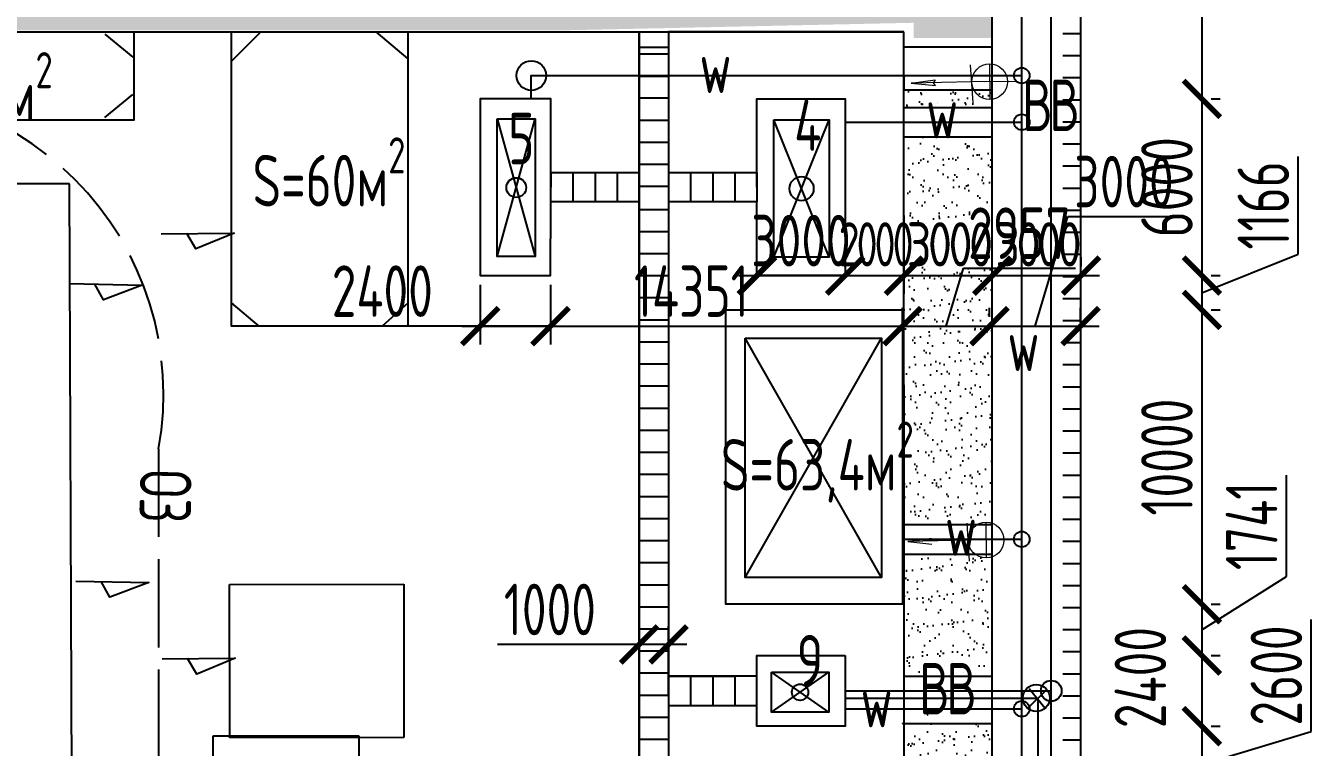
# Paper-space layout 'СГП' of a CAD drawing. Header units: millimetres. Extents: x 1 to 2190, y 0 to 1001.
# Drawn here: x 344.2 to 431.6, y 420.1 to 469.1 of the extents above; entities that cross this region are included whole.
import ezdxf

# ---------------------------------------------------------------- set-up
doc = ezdxf.new("R2010")
doc.units = ezdxf.units.MM
doc.header["$LTSCALE"] = 0.5
doc.linetypes.add('ACAD_ISO02W100', pattern=[15, 12, -3])
doc.layers.add('ЛИНИИ_01', color=7, linetype='Continuous', lineweight=9)
doc.layers.add('ТОНКИЕе', color=7, linetype='Continuous', lineweight=25)
for name, color, linetype in [('построения', 6, 'Continuous'), ('размеры', 7, 'Continuous'), ('тонкие', 7, 'Continuous')]:
    doc.layers.add(name, color=color, linetype=linetype)
doc.styles.add('Наклонный', font='isocpeur.ttf', dxfattribs={"width": 0.7, "height": 3.5})
doc.linetypes.add('486 Границы государственных заповедников', pattern='A,0,3,[11,Russia-GOST_Topo.shx,S=0.05,R=0,X=0,Y=0],3,-2,3,[11,Russia-GOST_Topo.shx,S=0.05,R=180,X=0,Y=0],3,-2', length=16)
doc.dimstyles.new('СТРОИТЕЛЬНЫЙ', dxfattribs={"dimtxt": 3.5, "dimasz": 2.5, "dimexe": 1.25, "dimexo": 0.625, "dimtad": 1, "dimdec": 0, "dimlfac": 500, "dimdsep": 46, "dimtxsty": 'Наклонный', "dimblk1": 'ARCHTICK', "dimblk2": 'ARCHTICK', "dimsah": 1, "dimcen": 0, "dimdle": 1.25, "dimadec": 0, "dimazin": 0, "dimtfac": 0.75, "dimtdec": 0, "dimtmove": 0, "dimatfit": 3, "dimldrblk": 'ARCHTICK', "dimfxl": 1, "dimtolj": 1, "dimtzin": 0, "dimarcsym": 0})
picture_1 = doc.add_image_def('image2.png', size_in_pixel=(508, 491))
picture_2 = doc.add_image_def('image3.png', size_in_pixel=(320, 282))
pattern_1 = [(37.5, (-0.0765, 0.0526), (-0.048001, 1.4682397), [0, -1.15824, 0, -1.2954, 0, -1.23825]), (7.5, (-0.0765, 0.0526), (1.34857, 2.150475), [0, -0.62484, 0, -1.04394, 0, -0.40005]), (327.5, (-1.0138, 0.0526), (2.372977, 0.0043116), [0, -0.381, 0, -1.3716, 0, -1.7907]), (317.5, (-1.0138, 0.0526), (2.2906694, 0.668788), [0, -0.1905, 0, -0.89916, 0, -1.0287])]

# ---------------------------------------------------------------- blocks, each defined once
blk = doc.blocks.new('_ArchTick')
at = {"color": 0, "linetype": 'ByBlock', "const_width": 0.15}
blk.add_lwpolyline([(-0.5, -0.5), (0.5, 0.5)], dxfattribs=at)
blk = doc.blocks.new('*D861')
at = {"layer": 'Defpoints', "color": 0, "transparency": 16777216}
for p in [(403.903, 456.692), (399.903, 452.124), (403.903, 452.124)]:
    blk.add_point(p, dxfattribs=at)
at = {"layer": 'размеры', "color": 0, "lineweight": -2, "transparency": 16777216}
for p, q in [((403.903, 456.067), (403.903, 450.874)), ((399.903, 452.749), (399.903, 453.374)), ((398.653, 452.124), (405.153, 452.124))]:
    blk.add_line(p, q, dxfattribs=at)
at = {"layer": 'размеры', "color": 0, "lineweight": -2, "transparency": 16777216, "xscale": 2.5, "yscale": 2.5, "zscale": 2.5, "rotation": 180}
blk.add_blockref('_ArchTick', (399.903, 452.124), dxfattribs=at)
at = {"layer": 'размеры', "color": 0, "lineweight": -2, "transparency": 16777216, "xscale": 2.5, "yscale": 2.5, "zscale": 2.5}
blk.add_blockref('_ArchTick', (403.903, 452.124), dxfattribs=at)
at = {"layer": 'размеры', "color": 0, "transparency": 16777216, "insert": (401.903, 454.249), "char_height": 3.5, "attachment_point": 5, "style": 'Наклонный'}
blk.add_mtext('\\A1;{\\H0.85714x;\\W0.7;\\T0.75;2000}', dxfattribs=at)
blk = doc.blocks.new('*D862')
at = {"layer": 'Defpoints', "color": 0, "transparency": 16777216}
for p in [(403.903, 456.692), (409.906, 452.124), (409.906, 440.553)]:
    blk.add_point(p, dxfattribs=at)
at = {"layer": 'размеры', "color": 0, "lineweight": -2, "transparency": 16777216}
for p, q in [((403.903, 456.067), (403.903, 450.874)), ((409.906, 441.178), (409.906, 453.374)), ((402.653, 452.124), (411.156, 452.124))]:
    blk.add_line(p, q, dxfattribs=at)
at = {"layer": 'размеры', "color": 0, "lineweight": -2, "transparency": 16777216, "xscale": 2.5, "yscale": 2.5, "zscale": 2.5, "rotation": 180}
blk.add_blockref('_ArchTick', (403.903, 452.124), dxfattribs=at)
at = {"layer": 'размеры', "color": 0, "lineweight": -2, "transparency": 16777216, "xscale": 2.5, "yscale": 2.5, "zscale": 2.5}
blk.add_blockref('_ArchTick', (409.906, 452.124), dxfattribs=at)
at = {"layer": 'размеры', "color": 0, "transparency": 16777216, "insert": (406.905, 454.249), "char_height": 3.5, "attachment_point": 5, "style": 'Наклонный'}
blk.add_mtext('\\A1;{\\H0.85714x;\\W0.8;\\T0.75;3000}', dxfattribs=at)
blk = doc.blocks.new('*D863')
at = {"layer": 'Defpoints', "color": 0, "transparency": 16777216}
for p in [(415.94, 452.124), (415.94, 452.124), (409.906, 440.553)]:
    blk.add_point(p, dxfattribs=at)
at = {"layer": 'размеры', "color": 0, "lineweight": -2, "transparency": 16777216}
for p, q in [((409.906, 441.178), (409.906, 453.374)), ((415.94, 452.749), (415.94, 453.374)), ((408.656, 452.124), (417.19, 452.124))]:
    blk.add_line(p, q, dxfattribs=at)
at = {"layer": 'размеры', "color": 0, "lineweight": -2, "transparency": 16777216, "xscale": 2.5, "yscale": 2.5, "zscale": 2.5, "rotation": 180}
blk.add_blockref('_ArchTick', (409.906, 452.124), dxfattribs=at)
at = {"layer": 'размеры', "color": 0, "lineweight": -2, "transparency": 16777216, "xscale": 2.5, "yscale": 2.5, "zscale": 2.5}
blk.add_blockref('_ArchTick', (415.94, 452.124), dxfattribs=at)
at = {"layer": 'размеры', "color": 0, "transparency": 16777216, "insert": (412.923, 454.249), "char_height": 3.5, "attachment_point": 5, "style": 'Наклонный'}
blk.add_mtext('\\A1;{\\H0.85714x;\\W0.8;\\T0.75;3000}', dxfattribs=at)
blk = doc.blocks.new('*D893')
at = {"layer": 'Defpoints', "color": 0, "transparency": 16777216}
for p in [(424.148, 495.292), (424.148, 464.124), (424.148, 464.124)]:
    blk.add_point(p, dxfattribs=at)
at = {"layer": 'размеры', "color": 0, "lineweight": -2, "transparency": 16777216}
for p, q in [((424.148, 496.542), (424.148, 462.874)), ((424.773, 495.292), (425.398, 495.292)), ((424.773, 464.124), (425.398, 464.124))]:
    blk.add_line(p, q, dxfattribs=at)
at = {"layer": 'размеры', "color": 0, "lineweight": -2, "transparency": 16777216, "xscale": 2.5, "yscale": 2.5, "zscale": 2.5}
for p, rotation in [((424.148, 495.292), 90), ((424.148, 464.124), 270)]:
    blk.add_blockref('_ArchTick', p, dxfattribs=dict(at, rotation=rotation))
at = {"layer": 'размеры', "color": 0, "transparency": 16777216, "insert": (421.773, 479.708), "char_height": 3.5, "attachment_point": 5, "rotation": 90, "style": 'Наклонный'}
blk.add_mtext('\\A1;15584', dxfattribs=at)
blk = doc.blocks.new('*D894')
at = {"layer": 'Defpoints', "color": 0, "transparency": 16777216}
for p in [(424.148, 464.124), (424.148, 452.124), (424.148, 452.124)]:
    blk.add_point(p, dxfattribs=at)
at = {"layer": 'размеры', "color": 0, "lineweight": -2, "transparency": 16777216}
for p, q in [((424.148, 465.374), (424.148, 450.874)), ((424.773, 464.124), (425.398, 464.124)), ((424.773, 452.124), (425.398, 452.124))]:
    blk.add_line(p, q, dxfattribs=at)
at = {"layer": 'размеры', "color": 0, "lineweight": -2, "transparency": 16777216, "xscale": 2.5, "yscale": 2.5, "zscale": 2.5}
for p, rotation in [((424.148, 464.124), 90), ((424.148, 452.124), 270)]:
    blk.add_blockref('_ArchTick', p, dxfattribs=dict(at, rotation=rotation))
at = {"layer": 'размеры', "color": 0, "transparency": 16777216, "insert": (421.773, 458.124), "char_height": 3.5, "attachment_point": 5, "rotation": 90, "style": 'Наклонный'}
blk.add_mtext('\\A1;6000', dxfattribs=at)
blk = doc.blocks.new('*D895')
at = {"layer": 'Defpoints', "color": 0, "transparency": 16777216}
for p in [(424.148, 452.124), (424.148, 449.792), (424.148, 449.792)]:
    blk.add_point(p, dxfattribs=at)
at = {"layer": 'размеры', "color": 0, "lineweight": -2, "transparency": 16777216}
for p, q in [((430.701, 453.575), (430.701, 460.215)), ((424.148, 450.958), (430.701, 453.575)), ((424.148, 453.374), (424.148, 448.542)), ((424.773, 452.124), (425.398, 452.124)), ((424.773, 449.792), (425.398, 449.792))]:
    blk.add_line(p, q, dxfattribs=at)
at = {"layer": 'размеры', "color": 0, "lineweight": -2, "transparency": 16777216, "xscale": 2.5, "yscale": 2.5, "zscale": 2.5}
for p, rotation in [((424.148, 452.124), 90), ((424.148, 449.792), 270)]:
    blk.add_blockref('_ArchTick', p, dxfattribs=dict(at, rotation=rotation))
at = {"layer": 'размеры', "color": 0, "transparency": 16777216, "insert": (428.326, 456.895), "char_height": 3.5, "attachment_point": 5, "rotation": 90, "style": 'Наклонный'}
blk.add_mtext('\\A1;1166', dxfattribs=at)
blk = doc.blocks.new('*D896')
at = {"layer": 'Defpoints', "color": 0, "transparency": 16777216}
for p in [(424.148, 449.792), (424.148, 429.792), (424.148, 429.792)]:
    blk.add_point(p, dxfattribs=at)
at = {"layer": 'размеры', "color": 0, "lineweight": -2, "transparency": 16777216}
for p, q in [((424.148, 451.042), (424.148, 428.542)), ((424.773, 449.792), (425.398, 449.792)), ((424.773, 429.792), (425.398, 429.792))]:
    blk.add_line(p, q, dxfattribs=at)
at = {"layer": 'размеры', "color": 0, "lineweight": -2, "transparency": 16777216, "xscale": 2.5, "yscale": 2.5, "zscale": 2.5}
for p, rotation in [((424.148, 449.792), 90), ((424.148, 429.792), 270)]:
    blk.add_blockref('_ArchTick', p, dxfattribs=dict(at, rotation=rotation))
at = {"layer": 'размеры', "color": 0, "transparency": 16777216, "insert": (421.773, 439.792), "char_height": 3.5, "attachment_point": 5, "rotation": 90, "style": 'Наклонный'}
blk.add_mtext('\\A1;10000', dxfattribs=at)
blk = doc.blocks.new('*D897')
at = {"layer": 'Defpoints', "color": 0, "transparency": 16777216}
for p in [(424.148, 429.792), (424.148, 426.311), (424.148, 426.311)]:
    blk.add_point(p, dxfattribs=at)
at = {"layer": 'размеры', "color": 0, "lineweight": -2, "transparency": 16777216}
for p, q in [((429.901, 431.671), (429.901, 438.556)), ((424.148, 428.051), (429.901, 431.671)), ((424.148, 431.042), (424.148, 425.061)), ((424.773, 429.792), (425.398, 429.792)), ((424.773, 426.311), (425.398, 426.311))]:
    blk.add_line(p, q, dxfattribs=at)
at = {"layer": 'размеры', "color": 0, "lineweight": -2, "transparency": 16777216, "xscale": 2.5, "yscale": 2.5, "zscale": 2.5}
for p, rotation in [((424.148, 429.792), 90), ((424.148, 426.311), 270)]:
    blk.add_blockref('_ArchTick', p, dxfattribs=dict(at, rotation=rotation))
at = {"layer": 'размеры', "color": 0, "transparency": 16777216, "insert": (427.526, 435.114), "char_height": 3.5, "attachment_point": 5, "rotation": 90, "style": 'Наклонный'}
blk.add_mtext('\\A1;1741', dxfattribs=at)
blk = doc.blocks.new('*D898')
at = {"layer": 'Defpoints', "color": 0, "transparency": 16777216}
for p in [(424.148, 426.311), (424.148, 421.511), (424.148, 421.511)]:
    blk.add_point(p, dxfattribs=at)
at = {"layer": 'размеры', "color": 0, "lineweight": -2, "transparency": 16777216}
for p, q in [((424.148, 427.561), (424.148, 420.261)), ((424.773, 426.311), (425.398, 426.311)), ((424.773, 421.511), (425.398, 421.511))]:
    blk.add_line(p, q, dxfattribs=at)
at = {"layer": 'размеры', "color": 0, "lineweight": -2, "transparency": 16777216, "xscale": 2.5, "yscale": 2.5, "zscale": 2.5}
for p, rotation in [((424.148, 426.311), 90), ((424.148, 421.511), 270)]:
    blk.add_blockref('_ArchTick', p, dxfattribs=dict(at, rotation=rotation))
at = {"layer": 'размеры', "color": 0, "transparency": 16777216, "insert": (419.969, 424.812), "char_height": 3.5, "attachment_point": 5, "rotation": 90, "style": 'Наклонный'}
blk.add_mtext('\\A1;2400', dxfattribs=at)
blk = doc.blocks.new('*D899')
at = {"layer": 'Defpoints', "color": 0, "transparency": 16777216}
for p in [(424.148, 421.511), (424.148, 416.311), (424.148, 416.311)]:
    blk.add_point(p, dxfattribs=at)
at = {"layer": 'размеры', "color": 0, "lineweight": -2, "transparency": 16777216}
for p, q in [((431.586, 421.142), (431.586, 428.762)), ((424.148, 422.761), (424.148, 415.061)), ((424.773, 421.511), (425.398, 421.511)), ((424.148, 418.911), (431.586, 421.142)), ((424.773, 416.311), (425.398, 416.311))]:
    blk.add_line(p, q, dxfattribs=at)
at = {"layer": 'размеры', "color": 0, "lineweight": -2, "transparency": 16777216, "xscale": 2.5, "yscale": 2.5, "zscale": 2.5}
for p, rotation in [((424.148, 421.511), 90), ((424.148, 416.311), 270)]:
    blk.add_blockref('_ArchTick', p, dxfattribs=dict(at, rotation=rotation))
at = {"layer": 'размеры', "color": 0, "transparency": 16777216, "insert": (429.211, 424.952), "char_height": 3.5, "attachment_point": 5, "rotation": 90, "style": 'Наклонный'}
blk.add_mtext('\\A1;2600', dxfattribs=at)
blk = doc.blocks.new('*D922')
at = {"layer": 'Defpoints', "color": 0, "transparency": 16777216}
for p in [(424.148, 512.051), (424.156, 382.645), (436.71, 382.645)]:
    blk.add_point(p, dxfattribs=at)
at = {"layer": 'размеры', "color": 0, "lineweight": -2, "transparency": 16777216}
for p, q in [((436.71, 513.301), (436.71, 381.395)), ((424.773, 512.051), (437.96, 512.051)), ((424.781, 382.645), (437.96, 382.645))]:
    blk.add_line(p, q, dxfattribs=at)
at = {"layer": 'размеры', "color": 0, "lineweight": -2, "transparency": 16777216, "xscale": 2.5, "yscale": 2.5, "zscale": 2.5}
for p, rotation in [((436.71, 512.051), 90), ((436.71, 382.645), 270)]:
    blk.add_blockref('_ArchTick', p, dxfattribs=dict(at, rotation=rotation))
at = {"layer": 'размеры', "color": 0, "transparency": 16777216, "insert": (434.335, 447.348), "char_height": 3.5, "attachment_point": 5, "rotation": 90, "style": 'Наклонный'}
blk.add_mtext('\\A1;64703', dxfattribs=at)
blk = doc.blocks.new('*D1056')
at = {"layer": 'Defpoints', "color": 0, "transparency": 16777216}
for p in [(385.903, 427.064), (385.903, 422.874), (387.903, 422.911)]:
    blk.add_point(p, dxfattribs=at)
at = {"layer": 'размеры', "color": 0, "lineweight": -2, "transparency": 16777216}
for p, q in [((385.903, 423.499), (385.903, 428.314)), ((387.903, 423.536), (387.903, 428.314)), ((385.903, 427.064), (376.273, 427.064)), ((389.153, 427.064), (385.903, 427.064))]:
    blk.add_line(p, q, dxfattribs=at)
at = {"layer": 'размеры', "color": 0, "lineweight": -2, "transparency": 16777216, "xscale": 2.5, "yscale": 2.5, "zscale": 2.5, "rotation": 180}
blk.add_blockref('_ArchTick', (385.903, 427.064), dxfattribs=at)
at = {"layer": 'размеры', "color": 0, "lineweight": -2, "transparency": 16777216, "xscale": 2.5, "yscale": 2.5, "zscale": 2.5}
blk.add_blockref('_ArchTick', (387.903, 427.064), dxfattribs=at)
at = {"layer": 'размеры', "color": 0, "transparency": 16777216, "insert": (379.838, 429.439), "char_height": 3.5, "attachment_point": 5, "style": 'Наклонный'}
blk.add_mtext('\\A1;1000', dxfattribs=at)
blk = doc.blocks.new('*D1078')
at = {"layer": 'Defpoints', "color": 0, "transparency": 16777216}
for p in [(375.103, 452.124), (379.877, 452.124), (379.877, 448.692)]:
    blk.add_point(p, dxfattribs=at)
at = {"layer": 'размеры', "color": 0, "lineweight": -2, "transparency": 16777216}
for p, q in [((375.103, 451.499), (375.103, 447.442)), ((379.877, 451.499), (379.877, 447.442)), ((375.103, 448.692), (364.517, 448.692)), ((379.877, 448.692), (373.853, 448.692))]:
    blk.add_line(p, q, dxfattribs=at)
at = {"layer": 'размеры', "color": 0, "lineweight": -2, "transparency": 16777216, "xscale": 2.5, "yscale": 2.5, "zscale": 2.5, "rotation": 180}
blk.add_blockref('_ArchTick', (375.103, 448.692), dxfattribs=at)
at = {"layer": 'размеры', "color": 0, "lineweight": -2, "transparency": 16777216, "xscale": 2.5, "yscale": 2.5, "zscale": 2.5}
blk.add_blockref('_ArchTick', (379.877, 448.692), dxfattribs=at)
at = {"layer": 'размеры', "color": 0, "transparency": 16777216, "insert": (368.449, 451.067), "char_height": 3.5, "attachment_point": 5, "style": 'Наклонный'}
blk.add_mtext('\\A1;2400', dxfattribs=at)
blk = doc.blocks.new('*D1079')
at = {"layer": 'Defpoints', "color": 0, "transparency": 16777216}
for p in [(393.903, 452.124), (399.903, 452.124), (399.903, 452.124)]:
    blk.add_point(p, dxfattribs=at)
at = {"layer": 'размеры', "color": 0, "lineweight": -2, "transparency": 16777216}
for p, q in [((393.903, 452.749), (393.903, 453.374)), ((399.903, 452.749), (399.903, 453.374)), ((392.653, 452.124), (401.153, 452.124))]:
    blk.add_line(p, q, dxfattribs=at)
at = {"layer": 'размеры', "color": 0, "lineweight": -2, "transparency": 16777216, "xscale": 2.5, "yscale": 2.5, "zscale": 2.5, "rotation": 180}
blk.add_blockref('_ArchTick', (393.903, 452.124), dxfattribs=at)
at = {"layer": 'размеры', "color": 0, "lineweight": -2, "transparency": 16777216, "xscale": 2.5, "yscale": 2.5, "zscale": 2.5}
blk.add_blockref('_ArchTick', (399.903, 452.124), dxfattribs=at)
at = {"layer": 'размеры', "color": 0, "transparency": 16777216, "insert": (396.903, 454.499), "char_height": 3.5, "attachment_point": 5, "style": 'Наклонный'}
blk.add_mtext('\\A1;3000', dxfattribs=at)
blk = doc.blocks.new('*D1091')
at = {"layer": 'Defpoints', "color": 0, "transparency": 16777216}
for p in [(375.103, 452.124), (403.804, 448.692), (403.804, 447.869)]:
    blk.add_point(p, dxfattribs=at)
at = {"layer": 'размеры', "color": 0, "lineweight": -2, "transparency": 16777216}
for p, q in [((375.103, 451.499), (375.103, 447.442)), ((403.804, 448.494), (403.804, 449.942)), ((373.853, 448.692), (405.054, 448.692))]:
    blk.add_line(p, q, dxfattribs=at)
at = {"layer": 'размеры', "color": 0, "lineweight": -2, "transparency": 16777216, "xscale": 2.5, "yscale": 2.5, "zscale": 2.5, "rotation": 180}
blk.add_blockref('_ArchTick', (375.103, 448.692), dxfattribs=at)
at = {"layer": 'размеры', "color": 0, "lineweight": -2, "transparency": 16777216, "xscale": 2.5, "yscale": 2.5, "zscale": 2.5}
blk.add_blockref('_ArchTick', (403.804, 448.692), dxfattribs=at)
at = {"layer": 'размеры', "color": 0, "transparency": 16777216, "insert": (389.453, 451.067), "char_height": 3.5, "attachment_point": 5, "style": 'Наклонный'}
blk.add_mtext('\\A1;14351', dxfattribs=at)
blk = doc.blocks.new('*D1092')
at = {"layer": 'Defpoints', "color": 0, "transparency": 16777216}
for p in [(409.717, 448.692), (409.717, 448.692), (403.804, 447.869)]:
    blk.add_point(p, dxfattribs=at)
at = {"layer": 'размеры', "color": 0, "lineweight": -2, "transparency": 16777216}
for p, q in [((406.761, 448.692), (407.942, 452.63)), ((407.942, 452.63), (415.562, 452.63)), ((403.804, 448.494), (403.804, 449.942)), ((409.717, 449.317), (409.717, 449.942)), ((402.554, 448.692), (410.967, 448.692))]:
    blk.add_line(p, q, dxfattribs=at)
at = {"layer": 'размеры', "color": 0, "lineweight": -2, "transparency": 16777216, "xscale": 2.5, "yscale": 2.5, "zscale": 2.5, "rotation": 180}
blk.add_blockref('_ArchTick', (403.804, 448.692), dxfattribs=at)
at = {"layer": 'размеры', "color": 0, "lineweight": -2, "transparency": 16777216, "xscale": 2.5, "yscale": 2.5, "zscale": 2.5}
blk.add_blockref('_ArchTick', (409.717, 448.692), dxfattribs=at)
at = {"layer": 'размеры', "color": 0, "transparency": 16777216, "insert": (411.752, 455.005), "char_height": 3.5, "attachment_point": 5, "style": 'Наклонный'}
blk.add_mtext('\\A1;2957', dxfattribs=at)
blk = doc.blocks.new('*D1093')
at = {"layer": 'Defpoints', "color": 0, "transparency": 16777216}
for p in [(409.717, 448.692), (415.906, 448.692), (415.906, 448.301)]:
    blk.add_point(p, dxfattribs=at)
at = {"layer": 'размеры', "color": 0, "lineweight": -2, "transparency": 16777216}
for p, q in [((412.812, 448.692), (415.043, 456.13)), ((415.043, 456.13), (422.663, 456.13)), ((409.717, 449.317), (409.717, 449.942)), ((415.906, 448.926), (415.906, 449.942)), ((408.467, 448.692), (417.156, 448.692))]:
    blk.add_line(p, q, dxfattribs=at)
at = {"layer": 'размеры', "color": 0, "lineweight": -2, "transparency": 16777216, "xscale": 2.5, "yscale": 2.5, "zscale": 2.5, "rotation": 180}
blk.add_blockref('_ArchTick', (409.717, 448.692), dxfattribs=at)
at = {"layer": 'размеры', "color": 0, "lineweight": -2, "transparency": 16777216, "xscale": 2.5, "yscale": 2.5, "zscale": 2.5}
blk.add_blockref('_ArchTick', (415.906, 448.692), dxfattribs=at)
at = {"layer": 'размеры', "color": 0, "transparency": 16777216, "insert": (418.853, 458.505), "char_height": 3.5, "attachment_point": 5, "style": 'Наклонный'}
blk.add_mtext('\\A1;3000', dxfattribs=at)

psp = doc.layouts.new('СГП')

# ---------------------------------------------------------------- hatches: boundary and pattern name
at = {"layer": 'тонкие', "transparency": 33554687}
h = psp.add_hatch(dxfattribs=at)
h.set_pattern_fill('AR-SAND', scale=0.03)
h.set_pattern_definition([(37.5, (0.5875, 0.6611), (-0.048001, 1.4682397), [0, -1.15824, 0, -1.2954, 0, -1.23825]), (7.5, (0.5875, 0.6611), (1.34857, 2.1504753), [0, -0.62484, 0, -1.04394, 0, -0.40005]), (327.5, (-0.3498, 0.6611), (2.372977, 0.0043116), [0, -0.381, 0, -1.3716, 0, -1.7907]), (317.5, (-0.3498, 0.6611), (2.2906694, 0.668788), [0, -0.1905, 0, -0.89916, 0, -1.0287])])
edge = h.paths.add_edge_path()
edge.add_line((409.8161, 506.8983), (403.406, 506.8983))
edge.add_line((403.406, 506.8983), (403.5395, 499.2975))
edge.add_arc((381.2285, 497.9471), 22.3518, -69.694251, 3.463605, ccw=False)
edge.add_arc((388.5556, 477.2975), 0.5316, 257.918907, 323.918567, ccw=False)
edge.add_arc((379.9892, 493.3893), 18.6396, 270.483074, 296.975584, ccw=False)
edge.add_line((380.1464, 474.7503), (325.8258, 474.7503))
edge.add_line((325.8258, 474.7503), (325.8258, 468.7575))
edge.add_line((325.8258, 468.7575), (337.3302, 468.7575))
edge.add_line((337.3302, 468.7575), (337.3302, 469.966))
edge.add_line((337.3302, 469.966), (337.5982, 468.7833))
edge.add_line((337.5982, 468.7833), (380.5668, 468.7833))
edge.add_line((380.5668, 468.7833), (404.5668, 469.301))
edge.add_line((404.5668, 469.301), (404.5668, 468.2711))
edge.add_line((404.5668, 468.2711), (409.8161, 468.2711))
edge.add_line((409.8161, 468.2711), (409.8161, 506.8983))
h.paths.add_polyline_path([(395.1913, 469.3973), (400.49, 469.3973)], flags=16)
h = psp.add_hatch(dxfattribs=at)
h.set_pattern_fill('AR-SAND', scale=0.03)
h.set_pattern_definition(pattern_1)
h.paths.add_polyline_path([(409.9063, 463.5495), (409.9063, 464.7367), (403.9028, 464.7367), (403.9028, 463.5495)])
h = psp.add_hatch(dxfattribs=at)
h.set_pattern_fill('AR-SAND', scale=0.03)
h.set_pattern_definition(pattern_1)
h.paths.add_polyline_path([(403.9028, 461.5495), (403.9028, 460.5495), (403.9028, 457.2278), (409.9063, 457.2278), (409.9063, 461.5495)])
h = psp.add_hatch(dxfattribs=at)
h.set_pattern_fill('AR-SAND', scale=0.03)
h.set_pattern_definition(pattern_1)
h.paths.add_polyline_path([(403.9028, 444.6925), (403.9028, 438.7991), (409.9063, 438.7991), (409.9063, 457.1242), (403.9028, 457.1242)])
h = psp.add_hatch(dxfattribs=at)
h.set_pattern_fill('AR-SAND', scale=0.03)
h.set_pattern_definition([(37.5, (-0.1773, 0.0526), (-0.048001, 1.4682397), [0, -1.15824, 0, -1.2954, 0, -1.23825]), (7.5, (-0.1773, 0.0526), (1.34857, 2.150475), [0, -0.62484, 0, -1.04394, 0, -0.40005]), (327.5, (-1.1146, 0.0526), (2.372977, 0.0043116), [0, -0.381, 0, -1.3716, 0, -1.7907]), (317.5, (-1.1146, 0.0526), (2.2906694, 0.668788), [0, -0.1905, 0, -0.89916, 0, -1.0287])])
h.paths.add_polyline_path([(409.8055, 438.7918), (403.802, 438.7918), (403.8041, 435.2062), (409.8076, 435.2062)])
h = psp.add_hatch(dxfattribs=at)
h.set_pattern_fill('AR-SAND', scale=0.03)
h.set_pattern_definition(pattern_1)
h.paths.add_polyline_path([(409.9063, 433.2062), (403.9028, 433.2062), (403.9028, 424.9106), (409.9063, 424.9106)])
h = psp.add_hatch(dxfattribs=at)
h.set_pattern_fill('AR-SAND', scale=0.03)
h.set_pattern_definition(pattern_1)
h.paths.add_polyline_path([(403.9028, 421.6899), (403.9028, 415.6242), (409.9063, 415.6242), (409.9063, 421.6899)])

# ---------------------------------------------------------------- linework, layer by layer
at = {"layer": 'ЛИНИИ_01', "lineweight": 20}
for p, q in [((409.71, 466.5136), (409.7373, 464.0851)), ((404.3952, 465.1939), (406.0248, 465.4294)), ((408.5093, 465.2857), (404.3952, 465.1939)), ((404.3952, 465.1939), (406.0337, 465.0313)), ((406.0337, 465.0313), (405.8805, 465.2487)), ((406.0248, 465.4294), (405.8814, 465.2054)), ((410.9379, 465.313), (408.5093, 465.2857)), ((411.4898, 465.3192), (409.3457, 465.2951)), ((409.4685, 435.3671), (409.4958, 432.9385)), ((404.1537, 434.0473), (405.7833, 434.2828)), ((408.2679, 434.1391), (404.1537, 434.0473)), ((404.1537, 434.0473), (405.7922, 433.8848)), ((410.6965, 434.1664), (408.2679, 434.1391)), ((411.2484, 434.1726), (409.1043, 434.1485)), ((405.5359, 422.2375), (405.3827, 422.4548)), ((405.527, 422.6355), (405.3837, 422.4115))]:
    psp.add_line(p, q, dxfattribs=at)
for centre in [(409.7236, 465.2994), (409.4822, 434.1528)]:
    psp.add_circle(centre, 1.2144, dxfattribs=at)
at = {"layer": 'размеры', "lineweight": 20}
for p, q in [((408.4039, 466.4493), (408.583, 463.8655)), ((408.1624, 435.3027), (408.3415, 432.7189))]:
    psp.add_line(p, q, dxfattribs=at)
at = {"layer": 'ТОНКИЕе'}
for p, q in [((385.9028, 370.1618), (385.9028, 468.6925)), ((403.9028, 468.6925), (387.9028, 468.6925)), ((387.9028, 468.6925), (387.9028, 368.1618))]:
    psp.add_line(p, q, dxfattribs=at)
at = {"layer": 'ТОНКИЕе', "color": 153, "linetype": '486 Границы государственных заповедников'}
for p, q in [((347.1973, 458.3631), (281.1973, 458.3631)), ((347.8581, 288.3569), (347.1973, 458.3631))]:
    psp.add_line(p, q, dxfattribs=at)
at = {"layer": 'ТОНКИЕе', "color": 237, "linetype": 'ACAD_ISO02W100', "true_color": 0x8a2466}
psp.add_line((353.2446, 440.3631), (353.2446, 310.5907), dxfattribs=at)
at = {"layer": 'ТОНКИЕе'}
for points in [[(409.9063, 363.0441), (409.9063, 518.0621)], [(415.9063, 512.0508), (415.9063, 512.0508), (415.9063, 382.6455), (415.9063, 382.6455), (474.372, 382.6455)], [(415.9063, 470.0508), (415.9063, 468.5508), (414.7063, 468.5508)], [(351.5553, 468.6925), (351.5553, 462.6925), (331.5553, 462.6925), (331.5553, 468.6925)], [(370.1878, 468.6925), (370.1878, 448.6925), (358.1878, 448.6925), (358.1878, 468.6925)], [(358.1878, 466.6872), (360.1951, 468.6925)], [(368.0081, 468.6925), (370.1878, 466.848)], [(379.9028, 468.6925), (403.9028, 468.6925)], [(385.9028, 468.6925), (385.9028, 467.1925), (387.8408, 467.1925)], [(385.9028, 468.6925), (385.9028, 467.6413), (387.8408, 467.6413)], [(403.9028, 468.6925), (399.9028, 468.6925)], [(403.9028, 444.6925), (403.9028, 468.6925)], [(349.595, 468.5261), (351.4839, 466.9536)], [(415.9063, 468.5508), (415.9063, 467.0508), (414.7063, 467.0508)], [(385.9028, 467.1925), (385.9028, 465.6925), (387.8408, 465.6925)], [(403.9028, 467.6626), (409.9063, 467.6626)], [(415.9063, 467.0508), (415.9063, 465.5508), (414.7063, 465.5508)], [(385.9028, 466.6626), (385.9028, 465.6626), (387.9028, 465.6626)], [(385.9028, 465.6925), (385.9028, 464.1925), (387.8408, 464.1925)], [(403.9028, 465.6626), (403.9028, 464.7367), (409.9063, 464.7367)], [(415.9063, 465.5508), (415.9063, 464.0508), (414.7063, 464.0508)], [(349.595, 462.8588), (351.4839, 464.4313)], [(379.9028, 457.1242), (379.9028, 459.1242), (379.9028, 458.1242), (379.9028, 464.1242), (375.1028, 464.1242), (375.1028, 452.1242), (379.8766, 452.1242), (379.9028, 457.1242)], [(385.9028, 464.1925), (385.9028, 462.6925), (387.8408, 462.6925)], [(393.9028, 458.1242), (393.9028, 464.1242), (399.9028, 464.1242), (399.9028, 452.1242), (393.9028, 452.1242), (393.9028, 457.1242)], [(403.9028, 462.5495), (403.9028, 463.5495), (409.9063, 463.5495)], [(415.9063, 464.0508), (415.9063, 462.5508), (414.7063, 462.5508)], [(376.2612, 453.4283), (378.8457, 462.7807)], [(376.2612, 462.7807), (378.8457, 453.4283)], [(385.9028, 462.6925), (385.9028, 461.1925), (387.8408, 461.1925)], [(395.064, 453.3694), (398.8169, 462.6989)], [(398.8169, 453.3694), (395.064, 462.6989)], [(415.9063, 462.5508), (415.9063, 461.0508), (414.7063, 461.0508)], [(385.9028, 461.1925), (385.9028, 459.6925), (387.8408, 459.6925)], [(403.9028, 460.5495), (403.9028, 461.5495), (409.9063, 461.5495)], [(415.9063, 461.0508), (415.9063, 459.5508), (414.7063, 459.5508)], [(379.9028, 459.1242), (385.9028, 459.1242), (385.9028, 457.1242), (379.9028, 457.1242)], [(379.9028, 459.1242), (381.4028, 459.1242), (381.4028, 457.1242)], [(381.4028, 459.1242), (382.9028, 459.1242), (382.9028, 457.1242)], [(382.9028, 459.1242), (384.4028, 459.1242), (384.4028, 457.1242)], [(385.9028, 459.6925), (385.9028, 458.1925), (387.8408, 458.1925)], [(387.9028, 459.1242), (393.9028, 459.1242), (393.9028, 457.1242), (387.9028, 457.1242)], [(387.9028, 459.1242), (389.4028, 459.1242), (389.4028, 457.1242)], [(389.4028, 459.1242), (390.9028, 459.1242), (390.9028, 457.1242)], [(390.9028, 459.1242), (392.4028, 459.1242), (392.4028, 457.1242)], [(415.9063, 459.5508), (415.9063, 458.0508), (414.7063, 458.0508)], [(385.9028, 458.1242), (385.9028, 456.6242), (387.8408, 456.6242)], [(415.9063, 458.0508), (415.9063, 456.5508), (414.7063, 456.5508)], [(385.9028, 456.6242), (385.9028, 455.1242), (387.8408, 455.1242)], [(415.9063, 456.5508), (415.9063, 455.0508), (414.7063, 455.0508)], [(385.9028, 455.1242), (385.9028, 453.6242), (387.8408, 453.6242)], [(415.9063, 455.0508), (415.9063, 453.5508), (414.7063, 453.5508)], [(385.9028, 453.6242), (385.9028, 452.1242), (387.8408, 452.1242)], [(415.9063, 453.5508), (415.9063, 452.0508), (414.7063, 452.0508)], [(385.9028, 452.1242), (385.9028, 450.6242), (387.8408, 450.6242)], [(415.9063, 452.0508), (415.9063, 450.5508), (414.7063, 450.5508)], [(385.9028, 450.6242), (385.9028, 449.1242), (387.8408, 449.1242)], [(415.9063, 450.5508), (415.9063, 449.0508), (414.7063, 449.0508)], [(360.0767, 448.6925), (358.1878, 450.265)], [(370.1878, 450.2583), (368.4495, 448.6925)], [(403.8041, 449.7918), (403.8041, 429.7918), (391.8041, 429.7918), (391.8041, 449.7918)], [(391.8041, 449.7918), (403.8041, 449.7918), (403.8041, 442.2782)], [(385.9028, 449.1242), (385.9028, 447.6242), (387.8408, 447.6242)], [(415.9063, 449.0508), (415.9063, 447.5508), (414.7063, 447.5508)], [(387.9028, 448.4272), (387.9028, 422.9106), (393.9028, 422.9106), (393.9028, 424.9106), (387.9028, 424.9106)], [(393.101, 431.6211), (402.3696, 447.8688)], [(402.3696, 431.6211), (393.101, 447.8688)], [(385.9028, 447.6242), (385.9028, 446.1242), (387.8408, 446.1242)], [(415.9063, 447.5508), (415.9063, 446.0508), (414.7063, 446.0508)], [(385.9028, 446.1242), (385.9028, 444.6242), (387.8408, 444.6242)], [(415.9063, 446.0508), (415.9063, 444.5508), (414.7063, 444.5508)], [(385.9028, 444.6242), (385.9028, 443.1242), (387.8408, 443.1242)], [(403.9028, 444.6925), (403.9028, 362.586)], [(415.9063, 444.5508), (415.9063, 443.0508), (414.7063, 443.0508)], [(385.9028, 443.1242), (385.9028, 441.6242), (387.8408, 441.6242)], [(415.9063, 443.0508), (415.9063, 441.5508), (414.7063, 441.5508)], [(385.9028, 441.6242), (385.9028, 440.1242), (387.8408, 440.1242)], [(415.9063, 441.5508), (415.9063, 440.0508), (414.7063, 440.0508)], [(385.9028, 440.1242), (385.9028, 438.6242), (387.8408, 438.6242)], [(415.9063, 440.0508), (415.9063, 438.5508), (414.7063, 438.5508)], [(385.9028, 438.6242), (385.9028, 437.1242), (387.8408, 437.1242)], [(387.9028, 438.4272), (387.9028, 412.9106), (393.9028, 412.9106), (393.9028, 414.9106), (387.9028, 414.9106)], [(415.9063, 438.5508), (415.9063, 437.0508), (414.7063, 437.0508)], [(385.9028, 437.1242), (385.9028, 435.6242), (387.8408, 435.6242)], [(415.9063, 437.0508), (415.9063, 435.5508), (414.7063, 435.5508)], [(385.9028, 435.6242), (385.9028, 434.1242), (387.8408, 434.1242)], [(415.9063, 435.5508), (415.9063, 434.0508), (414.7063, 434.0508)], [(403.8041, 435.2062), (409.8076, 435.2062)], [(385.9028, 434.1242), (385.9028, 432.6242), (387.8408, 432.6242)], [(415.9063, 434.0508), (415.9063, 432.5508), (414.7063, 432.5508)], [(403.8041, 433.2062), (403.8041, 433.2062), (409.9063, 433.2062)], [(385.9028, 432.6242), (385.9028, 431.1242), (387.8408, 431.1242)], [(415.9063, 432.5508), (415.9063, 431.0508), (414.7063, 431.0508)], [(385.9028, 431.1242), (385.9028, 429.6242), (387.8408, 429.6242)], [(415.9063, 431.0508), (415.9063, 429.5508), (414.7063, 429.5508)], [(385.9028, 429.6242), (385.9028, 428.1242), (387.8408, 428.1242)], [(415.9063, 429.5508), (415.9063, 428.0508), (414.7063, 428.0508)], [(385.9028, 428.1242), (385.9028, 426.6242), (387.8408, 426.6242)], [(387.9028, 428.4272), (387.9028, 402.9106), (393.9028, 402.9106), (393.9028, 404.9106), (387.9028, 404.9106)], [(415.9063, 428.0508), (415.9063, 426.5508), (414.7063, 426.5508)], [(385.9028, 426.6242), (385.9028, 425.1242), (387.8408, 425.1242)], [(399.9028, 426.3106), (399.9028, 421.5106), (393.9028, 421.5106), (393.9028, 426.3106), (399.9028, 426.3106)], [(415.9063, 426.5508), (415.9063, 425.0508), (414.7063, 425.0508)], [(385.9028, 425.1242), (385.9028, 423.6242), (387.8408, 423.6242)], [(394.8934, 422.4584), (398.7835, 425.1706)], [(398.7835, 422.4584), (394.8934, 425.1706)], [(415.9063, 425.0508), (415.9063, 423.5508), (414.7063, 423.5508)], [(387.9028, 424.9106), (389.4028, 424.9106), (389.4028, 422.9106)], [(389.4028, 424.9106), (390.9028, 424.9106), (390.9028, 422.9106)], [(390.9028, 424.9106), (392.4028, 424.9106), (392.4028, 422.9106)], [(403.9028, 424.9106), (409.9063, 424.9106)], [(385.9028, 423.6242), (385.9028, 422.1242), (387.8408, 422.1242)], [(415.9063, 423.5508), (415.9063, 422.0508), (414.7063, 422.0508)], [(385.9028, 422.1242), (385.9028, 420.6242), (387.8408, 420.6242)], [(403.8041, 421.6899), (403.8041, 421.6899), (409.9063, 421.6899)], [(415.9063, 422.0508), (415.9063, 420.5508), (414.7063, 420.5508)], [(385.9028, 420.6242), (385.9028, 419.1242), (387.8408, 419.1242)], [(415.9063, 420.5508), (415.9063, 419.0508), (414.7063, 419.0508)]]:
    psp.add_lwpolyline(points, dxfattribs=at)
at = {"layer": 'ТОНКИЕе', "color": 4}
for points in [[(474.1916, 349.8698), (474.1916, 349.8698), (474.2251, 380.6455), (474.2251, 380.6455), (415.9063, 380.6455), (413.9063, 380.6455), (413.9063, 510.0508), (413.9063, 510.0508), (385.6976, 510.0508), (385.6976, 510.0508), (385.6976, 480.689), (385.6976, 478.689), (236.4316, 478.689), (236.4316, 478.689), (236.4316, 84.6529), (236.4316, 84.6529), (508.2089, 84.6529)], [(399.9028, 423.9106), (413.9063, 423.9106)]]:
    psp.add_lwpolyline(points, dxfattribs=at)
at = {"layer": 'ТОНКИЕе', "color": 2, "true_color": 0xffff00}
for points in [[(471.4152, 378.6455), (471.4152, 378.6455), (471.4152, 378.6455), (471.4152, 378.6455), (471.4152, 378.6455), (471.4152, 378.6455), (471.4152, 378.6455), (413.9063, 378.6455), (411.9063, 378.6455), (411.9063, 508.0508), (411.9063, 508.0508), (387.8916, 508.0508), (387.8916, 508.0508), (387.8916, 478.689), (387.8916, 476.689), (238.4316, 476.689), (238.4316, 476.689), (238.4316, 86.6529), (238.4316, 86.6529), (238.4316, 86.6529), (238.4316, 86.6529), (517.4839, 86.6529), (517.4839, 86.6529), (517.4839, 86.6529)], [(378.575, 464.1242), (378.575, 465.7125), (411.9063, 465.7125)], [(399.9028, 462.5495), (411.9063, 462.5495)], [(403.8041, 434.2062), (411.9063, 434.2062)], [(399.9028, 422.6899), (411.9063, 422.6899)]]:
    psp.add_lwpolyline(points, dxfattribs=at)
at = {"layer": 'ТОНКИЕе'}
psp.add_lwpolyline([(246.4316, 444.689), (246.4316, 444.689, -0.4020332), (270.8521, 468.6925), (379.9028, 468.6925)], format="xyb", dxfattribs=at)
for points in [[(376.2612, 462.7807), (378.8457, 462.7807), (378.8457, 453.4283), (376.2612, 453.4283)], [(395.064, 462.6989), (398.8169, 462.6989), (398.8169, 453.3694), (395.064, 453.3694)], [(393.101, 447.8688), (402.3696, 447.8688), (402.3696, 431.6211), (393.101, 431.6211)], [(394.8934, 425.1706), (398.7835, 425.1706), (398.7835, 422.4584), (394.8934, 422.4584)]]:
    psp.add_lwpolyline(points, close=True, dxfattribs=at)
at = {"layer": 'ТОНКИЕе', "color": 237, "true_color": 0x8a2466}
for points in [[(353.4273, 454.9709), (358.3894, 455.0014), (355.7789, 453.9306), (355.1606, 454.9815)], [(353.4806, 426.0899), (358.4428, 426.1204), (355.8322, 425.0497), (355.214, 426.1006)]]:
    psp.add_lwpolyline(points, dxfattribs=at)
at = {"layer": 'ТОНКИЕе', "color": 153}
for points in [[(347.1671, 451.5763), (352.1285, 451.4844), (349.4923, 450.4784), (348.9002, 451.5442)], [(347.6126, 431.3657), (352.574, 431.2737), (349.9378, 430.2677), (349.3457, 431.3335)]]:
    psp.add_lwpolyline(points, dxfattribs=at)
at = {"layer": 'ТОНКИЕе', "color": 20, "true_color": 0xfa4205}
for points in [[(412.4185, 424.07), (413.5005, 422.7351)], [(399.9643, 423.4113), (412.9881, 423.4113), (412.9881, 414.6592), (412.9881, 404.2054), (399.96, 404.2054)], [(412.3348, 422.753), (413.6237, 424.0209)]]:
    psp.add_lwpolyline(points, dxfattribs=at)
at = {"layer": 'ТОНКИЕе', "color": 2, "true_color": 0xffff00}
for centre, radius in [((378.575, 465.7125), 1.0062), ((411.9063, 465.7125), 0.5316), ((411.9063, 462.5495), 0.5316), ((411.9063, 434.2062), 0.5316), ((411.9063, 422.6899), 0.5316)]:
    psp.add_circle(centre, radius, dxfattribs=at)
at = {"layer": 'ТОНКИЕе'}
for centre, radius in [((377.5534, 458.1045), 0.6699), ((396.9404, 458.0342), 0.8215), ((396.8385, 423.8145), 0.5516)]:
    psp.add_circle(centre, radius, dxfattribs=at)
at = {"layer": 'ТОНКИЕе', "color": 20, "true_color": 0xfa4205}
psp.add_circle((412.8916, 423.4199), 0.9153, dxfattribs=at)
at = {"layer": 'ТОНКИЕе', "color": 4}
psp.add_circle((413.9063, 423.9106), 0.7045, dxfattribs=at)
at = {"layer": 'ТОНКИЕе', "color": 237, "linetype": 'ACAD_ISO02W100', "true_color": 0x8a2466}
psp.add_arc((332.9606, 444.0791), 20.6216, 349.618682, 100.381318, dxfattribs=at)

# ---------------------------------------------------------------- texts
at = {"layer": 'ТОНКИЕе', "char_height": 3.5, "attachment_point": 1, "style": 'Наклонный'}
for s, width, insert in [('\\A1;S=30м{\\H0.7x;\\S2^ ;}', 1.573889, (335.7136, 467.3073)), ('4', 2.37788, (396.439, 464.096)), ('5', 2.37788, (377.0019, 463.1867)), ('\\A1;S=60м{\\H0.7x;\\S2^ ;}', 1.573889, (359.6324, 461.5146)), ('\\A1;S=63,4м{\\H0.7x;\\S2^ ;}', 1.573889, (391.4584, 442.2087)), ('9', 2.37788, (396.61, 427.7077))]:
    psp.add_mtext_dynamic_manual_height_columns(s, width=width, gutter_width=35, heights=[0], dxfattribs=dict(at, insert=insert))
at = {"layer": 'ТОНКИЕе', "color": 2, "char_height": 3.5, "attachment_point": 1, "style": 'Наклонный'}
for insert in [(389.9923, 468.0316), (405.398, 464.9535), (410.9228, 449.1384), (406.6773, 436.5848), (400.9445, 424.9376)]:
    psp.add_mtext_dynamic_manual_height_columns('\\A1;{\\T0.9;w}', width=21.521296, gutter_width=35, heights=[0], dxfattribs=dict(at, insert=insert))
at = {"layer": 'ТОНКИЕе', "color": 4, "char_height": 3.5, "attachment_point": 1, "style": 'Наклонный'}
for insert in [(411.9324, 465.4432), (404.9303, 425.8042)]:
    psp.add_mtext_dynamic_manual_height_columns('\\A1;{\\T0.9;ВВ}', width=21.521296, gutter_width=35, heights=[0], dxfattribs=dict(at, insert=insert))
at = {"layer": 'ТОНКИЕе', "color": 237, "true_color": 0x8a2466, "insert": (355.4894, 438.9025), "char_height": 3.5, "attachment_point": 1, "rotation": 268.794052, "style": 'Наклонный'}
psp.add_mtext_dynamic_manual_height_columns('ОЗ', width=2.290266, gutter_width=35, heights=[0], dxfattribs=at)

# ---------------------------------------------------------------- dimensions: what is measured, and where the dimension line sits
at = {"layer": 'размеры'}
dim = psp.add_linear_dim(base=(436.7095, 382.6455), p1=(424.1481, 512.0508), p2=(424.1563, 382.6455), angle=90, dimstyle='СТРОИТЕЛЬНЫЙ', dxfattribs=at)
dim.commit()
dim.dimension.update_dxf_attribs({"geometry": '*D922', "text_midpoint": (434.3345, 447.3481)})
for base, p1, p2, picture, middle in [((424.1481, 464.1242), (424.1481, 495.2917), (424.1481, 464.1242), '*D893', (421.7731, 479.7079)), ((424.1481, 452.1242), (424.1481, 464.1242), (424.1481, 452.1242), '*D894', (421.7731, 458.1242)), ((424.1481, 429.7918), (424.1481, 449.7918), (424.1481, 429.7918), '*D896', (421.7731, 439.7918)), ((424.1481, 416.3106), (424.1481, 421.5106), (424.1481, 416.3106), '*D899', (429.2106, 421.7669))]:
    dim = psp.add_linear_dim(base=base, p1=p1, p2=p2, angle=90, dimstyle='СТРОИТЕЛЬНЫЙ', override={"dimtmove": 1}, dxfattribs=at)
    dim.commit()
    dim.dimension.update_dxf_attribs({"geometry": picture, "text_midpoint": middle})
for base, p1, p2, picture, middle in [((424.1481, 449.7918), (424.1481, 452.1242), (424.1481, 449.7918), '*D895', (430.7014, 454.2002)), ((424.1481, 426.3106), (424.1481, 429.7918), (424.1481, 426.3106), '*D897', (429.9012, 432.2963)), ((424.1481, 421.5106), (424.1481, 426.3106), (424.1481, 421.5106), '*D898', (422.3437, 424.8125))]:
    dim = psp.add_linear_dim(base=base, p1=p1, p2=p2, angle=90, dimstyle='СТРОИТЕЛЬНЫЙ', override={"dimtmove": 1}, dxfattribs=at)
    dim.commit()
    dim.dimension.update_dxf_attribs({"geometry": picture, "text_midpoint": middle, "dimtype": 160})
for base, p1, p2, text, picture, middle in [((415.9063, 448.6925), (409.7172, 448.6925), (415.9063, 448.3008), '3000', '*D1093', (415.668, 458.505)), ((409.9063, 452.1242), (403.9028, 456.6925), (409.9063, 440.5531), '{\\H0.85714x;\\W0.8;\\T0.75;3000}', '*D862', (406.9045, 454.2492)), ((415.9402, 452.1242), (409.9063, 440.5531), (415.9402, 452.1242), '{\\H0.85714x;\\W0.8;\\T0.75;3000}', '*D863', (412.9232, 454.2492))]:
    dim = psp.add_linear_dim(base=base, p1=p1, p2=p2, text=text, dimstyle='СТРОИТЕЛЬНЫЙ', override={"dimtmove": 1}, dxfattribs=at)
    dim.commit()
    dim.dimension.update_dxf_attribs({"geometry": picture, "text_midpoint": middle})
for base, p1, p2, picture, middle in [((409.7172, 448.6925), (403.8041, 447.8688), (409.7172, 448.6925), '*D1092', (408.5669, 455.005)), ((403.8041, 448.6925), (375.1028, 452.1242), (403.8041, 447.8688), '*D1091', (389.4534, 451.0675))]:
    dim = psp.add_linear_dim(base=base, p1=p1, p2=p2, dimstyle='СТРОИТЕЛЬНЫЙ', override={"dimtmove": 1}, dxfattribs=at)
    dim.commit()
    dim.dimension.update_dxf_attribs({"geometry": picture, "text_midpoint": middle})
dim = psp.add_linear_dim(base=(399.9028, 452.1242), p1=(393.9028, 452.1242), p2=(399.9028, 452.1242), dimstyle='СТРОИТЕЛЬНЫЙ', dxfattribs=at)
dim.commit()
dim.dimension.update_dxf_attribs({"geometry": '*D1079', "text_midpoint": (396.9028, 452.1242), "dimtype": 160})
for base, p1, p2, text, picture, middle in [((403.9028, 452.1242), (399.9028, 452.1242), (403.9028, 456.6925), '{\\H0.85714x;\\W0.7;\\T0.75;<>}', '*D861', (401.9028, 452.1242)), ((379.8766, 448.6925), (375.1028, 452.1242), (379.8766, 452.1242), '2400', '*D1078', (368.4495, 448.6925))]:
    dim = psp.add_linear_dim(base=base, p1=p1, p2=p2, text=text, dimstyle='СТРОИТЕЛЬНЫЙ', dxfattribs=at)
    dim.commit()
    dim.dimension.update_dxf_attribs({"geometry": picture, "text_midpoint": middle, "dimtype": 160})
dim = psp.add_linear_dim(base=(385.9028, 427.0643), p1=(387.9028, 422.9106), p2=(385.9028, 422.8742), dimstyle='СТРОИТЕЛЬНЫЙ', dxfattribs=at)
dim.commit()
dim.dimension.update_dxf_attribs({"geometry": '*D1056', "text_midpoint": (379.8378, 429.4393)})

# ---------------------------------------------------------------- pictures from other files: only their frames are drawn
at = {"layer": 'построения', "color": 7, "true_color": 0xffffff}
image = psp.add_image(picture_2, insert=(358.0867, 420.7224), size_in_units=(11.8283, 10.4237), rotation=0.085186, dxfattribs=at)
image.dxf.flags = 7
image = psp.add_image(picture_1, insert=(356.957, 411.2934), size_in_units=(9.8925, 9.5615), dxfattribs=at)
image.dxf.flags = 7

doc.saveas('drawing.dxf')
